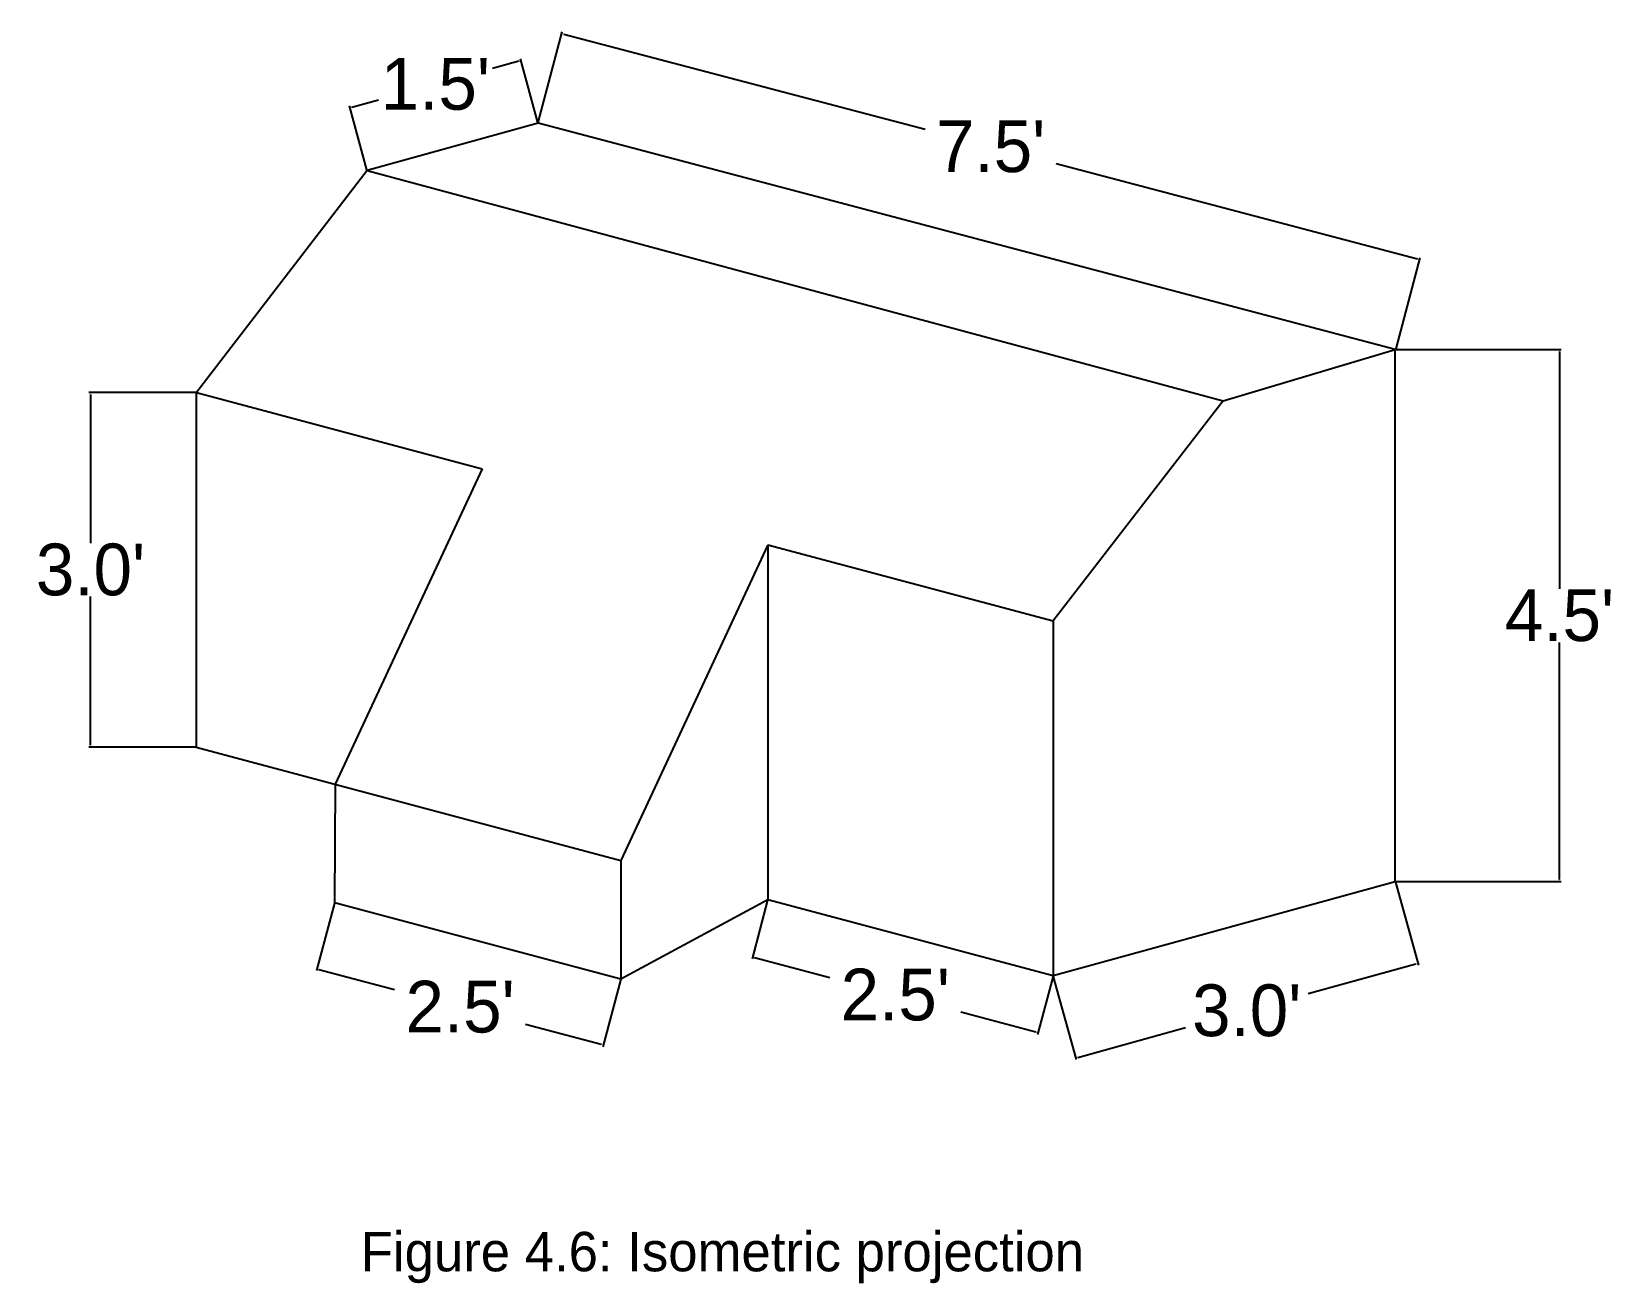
# Model space of a CAD drawing. Header units: inches. Extents: x -57 to 332, y -74 to 80.
# Drawn here: x 171.3 to 332.4, y -73.7 to 53.2 of the extents above; entities that cross this region are included whole.
import ezdxf

# ---------------------------------------------------------------- set-up
doc = ezdxf.new("R2010")
doc.units = ezdxf.units.IN
doc.header["$MEASUREMENT"] = 0
doc.dimstyles.new('FEET', dxfattribs={"dimtxt": 5.25, "dimasz": 0.22, "dimexe": 0.18, "dimexo": 0.0625, "dimgap": 0.09, "dimtad": 0, "dimtih": 1, "dimtoh": 1, "dimdec": 1, "dimlfac": 0.083333, "dimzin": 0, "dimdsep": 46, "dimtxsty": 'Standard', "dimcen": 0.9, "dimadec": 0, "dimazin": 0, "dimtfac": 1, "dimtdec": 1, "dimtofl": 0, "dimtmove": 0, "dimatfit": 3, "dimfxl": 1, "dimtolj": 1, "dimtzin": 0, "dimarcsym": 0})

# ---------------------------------------------------------------- blocks, each defined once
blk = doc.blocks.new('*D50')
at = {"color": 0, "lineweight": -2}
for p, q in [((188.01, 16.65), (177.12, 16.65)), ((177.3, 16.43), (177.3, 1.36)), ((177.3, -19.13), (177.3, -4.07)), ((188.01, -19.35), (177.12, -19.35))]:
    blk.add_line(p, q, dxfattribs=at)
at = {"color": 0}
for points in [[(177.26, 16.43), (177.33, 16.43), (177.3, 16.65)], [(177.26, -19.13), (177.33, -19.13), (177.3, -19.35)]]:
    blk.add_solid(points, dxfattribs=at)
at = {"layer": 'Defpoints', "color": 0}
for p in [(188.07, 16.65), (177.3, -19.35), (188.07, -19.35)]:
    blk.add_point(p, dxfattribs=at)
at = {"color": 0, "insert": (177.3, -1.35), "char_height": 5.25, "attachment_point": 5}
blk.add_mtext("\\A1;3.0'", dxfattribs=at)
blk = doc.blocks.new('*D52')
at = {"color": 0, "lineweight": -2}
for p, q in [((309.82, 21.01), (326.61, 21.01)), ((326.43, 20.79), (326.43, -3.28)), ((326.43, -32.77), (326.43, -8.71)), ((309.82, -32.99), (326.61, -32.99))]:
    blk.add_line(p, q, dxfattribs=at)
at = {"color": 0}
for points in [[(326.39, 20.79), (326.47, 20.79), (326.43, 21.01)], [(326.39, -32.77), (326.47, -32.77), (326.43, -32.99)]]:
    blk.add_solid(points, dxfattribs=at)
at = {"layer": 'Defpoints', "color": 0}
for p in [(309.76, 21.01), (309.76, -32.99), (326.43, -32.99)]:
    blk.add_point(p, dxfattribs=at)
at = {"color": 0, "insert": (326.43, -5.99), "char_height": 5.25, "attachment_point": 5}
blk.add_mtext("\\A1;4.5'", dxfattribs=at)
blk = doc.blocks.new('*D53')
at = {"color": 0, "lineweight": -2}
for p, q in [((222.75, 44.02), (225.18, 53.24)), ((225.35, 53.01), (262.02, 43.35)), ((312.01, 30.17), (275.33, 39.84)), ((309.84, 21.07), (312.27, 30.29))]:
    blk.add_line(p, q, dxfattribs=at)
at = {"color": 0}
for points in [[(225.36, 53.05), (225.34, 52.98), (225.13, 53.07)], [(312.02, 30.21), (312, 30.14), (312.22, 30.12)]]:
    blk.add_solid(points, dxfattribs=at)
at = {"layer": 'Defpoints', "color": 0}
for p in [(222.73, 43.96), (312.22, 30.12), (309.82, 21.01)]:
    blk.add_point(p, dxfattribs=at)
at = {"color": 0, "insert": (268.68, 41.59), "char_height": 5.25, "attachment_point": 5}
blk.add_mtext("\\A1;7.5'", dxfattribs=at)
blk = doc.blocks.new('*D54')
at = {"color": 0, "lineweight": -2}
for p, q in [((220.77, 50.25), (218.09, 49.51)), ((222.72, 44.02), (220.94, 50.48)), ((205.36, 39.24), (203.58, 45.71)), ((203.84, 45.59), (206.53, 46.33))]:
    blk.add_line(p, q, dxfattribs=at)
at = {"color": 0}
for points in [[(220.76, 50.29), (220.78, 50.22), (220.98, 50.31)], [(203.83, 45.63), (203.85, 45.56), (203.63, 45.53)]]:
    blk.add_solid(points, dxfattribs=at)
at = {"layer": 'Defpoints', "color": 0}
for p in [(220.98, 50.31), (222.73, 43.96), (205.38, 39.18)]:
    blk.add_point(p, dxfattribs=at)
at = {"color": 0, "insert": (212.31, 47.92), "char_height": 5.25, "attachment_point": 5}
blk.add_mtext("\\A1;1.5'", dxfattribs=at)
blk = doc.blocks.new('*D55')
at = {"color": 0, "lineweight": -2}
for p, q in [((246.03, -34.88), (244.46, -40.81)), ((244.72, -40.69), (252.35, -42.72)), ((275.03, -42.58), (273.45, -48.51)), ((273.28, -48.28), (265.65, -46.25))]:
    blk.add_line(p, q, dxfattribs=at)
at = {"color": 0}
for points in [[(244.72, -40.65), (244.71, -40.72), (244.5, -40.63)], [(273.29, -48.24), (273.27, -48.31), (273.5, -48.34)]]:
    blk.add_solid(points, dxfattribs=at)
at = {"layer": 'Defpoints', "color": 0}
for p in [(246.05, -34.82), (275.04, -42.52), (273.5, -48.34)]:
    blk.add_point(p, dxfattribs=at)
at = {"color": 0, "insert": (259, -44.48), "char_height": 5.25, "attachment_point": 5}
blk.add_mtext("\\A1;2.5'", dxfattribs=at)
blk = doc.blocks.new('*D56')
at = {"color": 0, "lineweight": -2}
for p, q in [((202.06, -35.16), (200.23, -42.01)), ((200.49, -41.89), (208.17, -43.94)), ((231.13, -42.9), (229.31, -49.75)), ((229.14, -49.52), (221.47, -47.48))]:
    blk.add_line(p, q, dxfattribs=at)
at = {"color": 0}
for points in [[(200.5, -41.86), (200.48, -41.93), (200.28, -41.84)], [(229.15, -49.49), (229.14, -49.56), (229.36, -49.58)]]:
    blk.add_solid(points, dxfattribs=at)
at = {"layer": 'Defpoints', "color": 0}
for p in [(202.07, -35.1), (231.15, -42.84), (229.36, -49.58)]:
    blk.add_point(p, dxfattribs=at)
at = {"color": 0, "insert": (214.82, -45.71), "char_height": 5.25, "attachment_point": 5}
blk.add_mtext("\\A1;2.5'", dxfattribs=at)
blk = doc.blocks.new('*D57')
at = {"color": 0, "lineweight": -2}
for p, q in [((309.77, -33.05), (312.1, -41.46)), ((311.84, -41.35), (300.9, -44.37)), ((275.04, -42.64), (277.36, -51.05)), ((277.53, -50.82), (288.47, -47.8))]:
    blk.add_line(p, q, dxfattribs=at)
at = {"color": 0}
for points in [[(311.83, -41.31), (311.85, -41.38), (312.05, -41.29)], [(277.52, -50.78), (277.54, -50.85), (277.32, -50.88)]]:
    blk.add_solid(points, dxfattribs=at)
at = {"layer": 'Defpoints', "color": 0}
for p in [(309.76, -32.99), (312.05, -41.29), (275.03, -42.58)]:
    blk.add_point(p, dxfattribs=at)
at = {"color": 0, "insert": (294.68, -46.08), "char_height": 5.25, "attachment_point": 5}
blk.add_mtext("\\A1;3.0'", dxfattribs=at)

msp = doc.modelspace()

# ---------------------------------------------------------------- linework, layer by layer
for p, q in [((222.73, 43.96), (205.38, 39.18)), ((309.76, 21.01), (222.73, 43.96)), ((205.38, 39.18), (188.07, 16.65)), ((205.38, 39.18), (292.28, 15.78)), ((292.28, 15.78), (309.76, 21.01)), ((309.76, -32.99), (309.76, 21.01)), ((188.07, -19.35), (188.07, 16.65)), ((188.07, 16.65), (217.06, 8.91)), ((292.28, 15.78), (275.04, -6.52)), ((217.06, 8.91), (202.13, -23.1)), ((246.05, 1.18), (231.15, -30.84)), ((246.05, 1.18), (275.04, -6.52)), ((246.05, 1.18), (246.05, -34.82)), ((275.04, -6.52), (275.04, -42.52)), ((188.01, -19.35), (231.15, -30.84)), ((202.13, -23.1), (202.07, -35.1)), ((231.15, -30.84), (231.15, -42.84)), ((275.04, -42.52), (309.76, -32.99)), ((202.07, -35.1), (231.15, -42.84)), ((231.15, -42.84), (246.05, -34.82)), ((246.05, -34.82), (275.04, -42.52)), ((275.04, -42.52), (275.04, -42.52))]:
    msp.add_line(p, q)

# ---------------------------------------------------------------- texts
at = {"insert": (204.73, -68.53), "char_height": 4, "width": 141.5394, "attachment_point": 1}
msp.add_mtext('Figure 4.6: Isometric projection', dxfattribs=at)

# ---------------------------------------------------------------- dimensions: what is measured, and where the dimension line sits
for p1, p2, distance, picture, middle in [((222.73, 43.96), (309.82, 21.01), 9.42, '*D53', (268.68, 41.59)), ((205.38, 39.18), (222.73, 43.96), 6.59, '*D54', (212.31, 47.92)), ((188.07, 16.65), (188.07, -19.35), -10.78, '*D50', (177.3, -1.35)), ((275.03, -42.58), (309.76, -32.99), -8.61, '*D57', (294.68, -46.08)), ((202.07, -35.1), (231.15, -42.84), -6.97, '*D56', (214.82, -45.71)), ((246.05, -34.82), (275.04, -42.52), -6.02, '*D55', (259, -44.48))]:
    dim = msp.add_aligned_dim(p1=p1, p2=p2, distance=distance, dimstyle='FEET', override={"dimpost": "'"})
    dim.commit()
    dim.dimension.update_dxf_attribs({"geometry": picture, "text_midpoint": middle})
dim = msp.add_linear_dim(base=(326.43, -32.99), p1=(309.76, 21.01), p2=(309.76, -32.99), angle=90, dimstyle='FEET', override={"dimpost": "'"})
dim.commit()
dim.dimension.update_dxf_attribs({"geometry": '*D52', "text_midpoint": (326.43, -5.99)})

doc.saveas('drawing.dxf')
